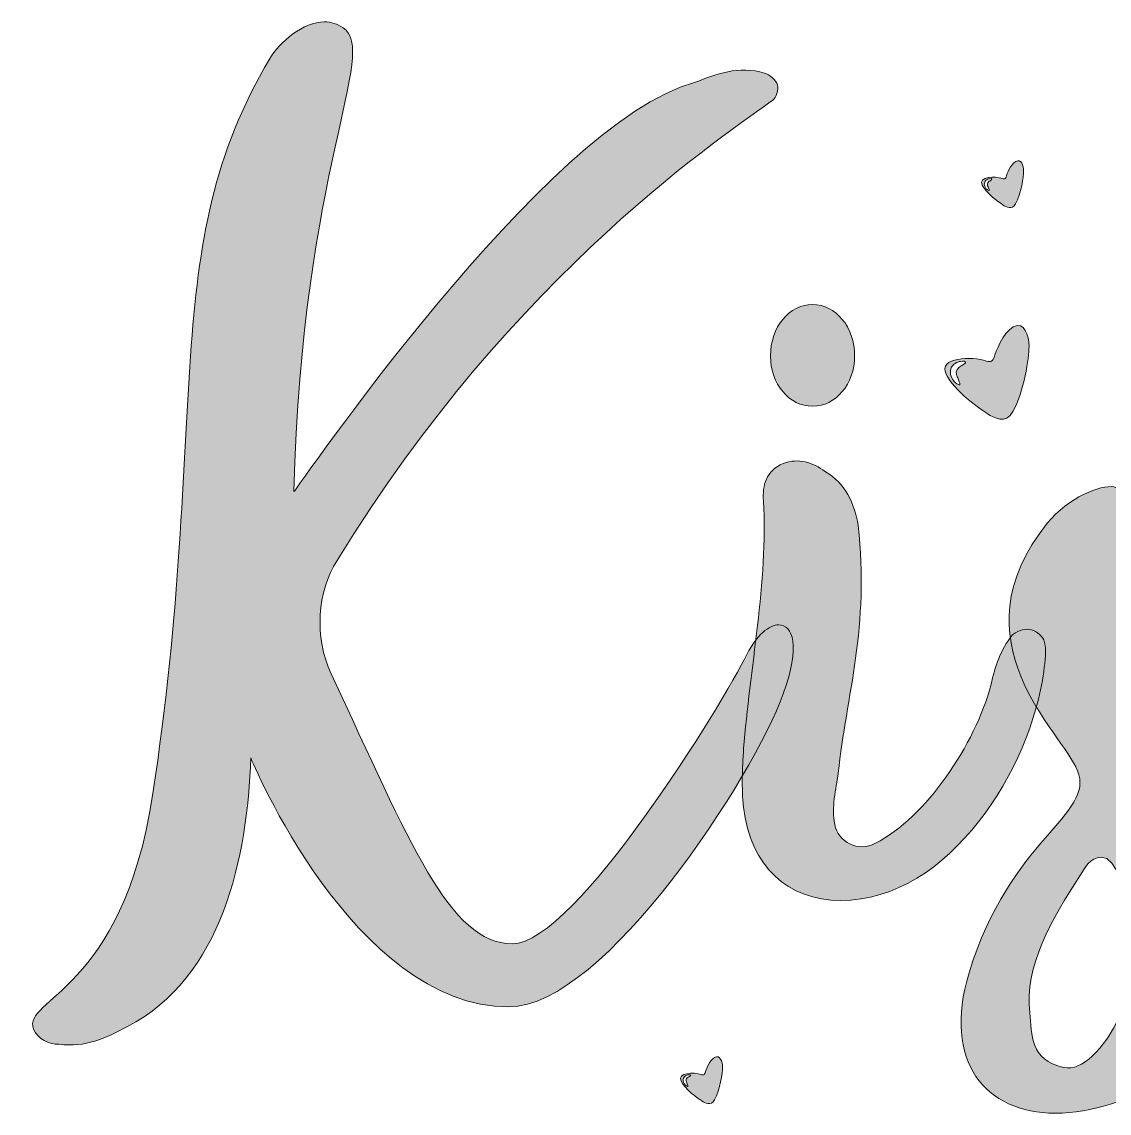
# Model space of a CAD drawing. Header units: inches. Extents: x 146 to 931, y -844 to -235.
# Drawn here: x 146.5 to 528.7, y -645 to -261.5 of the extents above; entities that cross this region are included whole.
import ezdxf

# ---------------------------------------------------------------- set-up
doc = ezdxf.new("R2010")
doc.units = ezdxf.units.IN
doc.header["$MEASUREMENT"] = 0
doc.layers.add('Layer 1', color=7, linetype='Continuous')

# ---------------------------------------------------------------- blocks, each defined once
blk = doc.blocks.new('block 3')
at = {"layer": 'Layer 1', "true_color": 0xf4d561}
h = blk.add_hatch(color=41, dxfattribs=at)
h.dxf.hatch_style = 2
edge = h.paths.add_edge_path()
edge.add_spline(control_points=[(192.46, -533.33), (212.58, -400.72), (194.11, -340.77), (233.52, -274.67), (237.21, -268.51), (245.43, -261.53), (252.82, -261.53), (255.28, -261.53), (257.33, -262.35), (259.39, -263.59), (272.11, -272.21), (245.02, -312.44), (242.14, -426.58), (242.14, -427.4), (330.42, -296.84), (382.97, -282.88), (390.36, -280.01), (398.57, -276.72), (407.6, -279.6), (409.25, -280.01), (411.71, -282.06), (412.12, -283.7), (412.53, -285.35), (411.71, -288.22), (410.48, -289.04), (396.11, -299.71), (319.33, -348.99), (257.33, -450.81), (250.35, -461.48), (249.12, -477.9), (255.28, -490.63), (282.79, -549.75), (296.75, -585.47), (318.92, -585.47), (341.09, -585.47), (393.23, -500.49), (401.44, -483.65), (404.73, -477.08), (409.25, -473.39), (412.53, -473.39), (417.46, -473.39), (420.33, -480.78), (414.17, -497.61), (403.91, -526.35), (351.35, -607.64), (317.69, -607.64), (263.08, -607.64), (226.95, -520.19), (226.95, -520.19), (225.72, -555.09), (217.1, -597.38), (183.43, -614.62), (176.04, -618.73), (168.65, -622.01), (159.62, -620.78), (155.92, -620.78), (152.23, -619.14), (150.58, -615.45), (146.48, -604.77), (181.79, -602.72), (192.46, -533.33)], knot_values=[0, 0, 0, 0, 1, 1, 1, 2, 2, 2, 3, 3, 3, 4, 4, 4, 5, 5, 5, 6, 6, 6, 7, 7, 7, 8, 8, 8, 9, 9, 9, 10, 10, 10, 11, 11, 11, 12, 12, 12, 13, 13, 13, 14, 14, 14, 15, 15, 15, 16, 16, 16, 17, 17, 17, 18, 18, 18, 19, 19, 19, 20, 20, 20, 20], degree=3, periodic=1)
h = blk.add_hatch(color=41, dxfattribs=at)
h.dxf.hatch_style = 2
edge = h.paths.add_edge_path()
edge.add_spline(control_points=[(400.21, -516.91), (402.26, -489.81), (408.83, -457.79), (407.19, -429.87), (406.78, -424.53), (408.01, -419.19), (414.17, -416.73), (419.51, -414.68), (424.43, -416.32), (428.95, -419.6), (435.93, -423.71), (439.21, -430.69), (440.45, -438.49), (444.55, -473.8), (436.34, -498.43), (433.47, -525.53), (432.65, -531.28), (431, -537.44), (432.24, -543.6), (433.47, -549.75), (440.45, -553.45), (446.6, -550.16), (464.26, -541.13), (481.5, -515.68), (487.25, -494.32), (488.48, -488.17), (490.54, -482.01), (494.64, -477.08), (495.87, -475.85), (498.75, -474.62), (500.8, -475.03), (502.44, -475.03), (504.91, -477.08), (505.73, -478.72), (506.96, -482.42), (506.14, -486.11), (505.73, -489.81), (501.21, -523.48), (472.88, -570.28), (434.29, -570.28), (415.81, -570.28), (402.67, -558.38), (400.21, -537.44), (399.39, -530.87), (399.8, -523.89), (400.21, -516.91)], knot_values=[0, 0, 0, 0, 1, 1, 1, 2, 2, 2, 3, 3, 3, 4, 4, 4, 5, 5, 5, 6, 6, 6, 7, 7, 7, 8, 8, 8, 9, 9, 9, 10, 10, 10, 11, 11, 11, 12, 12, 12, 13, 13, 13, 14, 14, 14, 15, 15, 15, 15], degree=3, periodic=1)
edge = h.paths.add_edge_path()
edge.add_spline(control_points=[(424.43, -360.89), (432.65, -360.89), (439.21, -368.69), (439.21, -378.96), (439.21, -388.81), (432.65, -396.61), (424.43, -396.61), (416.22, -396.61), (409.65, -388.81), (409.65, -378.96), (409.65, -368.69), (416.22, -360.89), (424.43, -360.89)], knot_values=[0, 0, 0, 0, 1, 1, 1, 2, 2, 2, 3, 3, 3, 4, 4, 4, 4], degree=3, periodic=1)
h = blk.add_hatch(color=41, dxfattribs=at)
h.dxf.hatch_style = 2
edge = h.paths.add_edge_path()
edge.add_spline(control_points=[(509.83, -645), (485.2, -645), (470.01, -626.94), (479.45, -595.74), (493.82, -548.52), (523.79, -540.31), (517.63, -524.71), (511.88, -510.75), (473.7, -479.13), (506.96, -437.67), (514.35, -428.63), (525.84, -424.12), (530.36, -424.94), (535.7, -425.76), (535.7, -431.92), (534.88, -435.61), (531.18, -454.91), (527.08, -475.85), (545.96, -505.41), (547.61, -508.28), (550.48, -509.93), (553.35, -509.93), (555.41, -509.93), (557.46, -509.11), (559.51, -507.46), (568.13, -501.3), (587.43, -486.11), (595.64, -479.55), (599.34, -477.08), (602.21, -475.85), (604.68, -475.85), (608.78, -475.85), (610.42, -479.96), (606.32, -484.47), (603.44, -487.76), (577.58, -513.21), (573.06, -516.91), (563.62, -524.3), (561.98, -530.87), (566.49, -539.49), (575.11, -554.68), (577.99, -587.53), (572.65, -602.72), (564.03, -626.94), (535.29, -645), (509.83, -645)], knot_values=[0, 0, 0, 0, 1, 1, 1, 2, 2, 2, 3, 3, 3, 4, 4, 4, 5, 5, 5, 6, 6, 6, 7, 7, 7, 8, 8, 8, 9, 9, 9, 10, 10, 10, 11, 11, 11, 12, 12, 12, 13, 13, 13, 14, 14, 14, 15, 15, 15, 15], degree=3, periodic=1)
edge = h.paths.add_edge_path()
edge.add_spline(control_points=[(500.8, -609.7), (501.62, -617.5), (500.8, -626.12), (512.71, -628.99), (519.28, -630.23), (526.67, -622.83), (532.41, -610.93), (536.11, -604.36), (537.75, -554.68), (525.84, -555.09), (522.15, -555.09), (520.1, -558.79), (518.45, -561.66), (508.6, -576.44), (498.75, -593.68), (500.8, -609.7)], knot_values=[0, 0, 0, 0, 1, 1, 1, 2, 2, 2, 3, 3, 3, 4, 4, 4, 5, 5, 5, 5], degree=3, periodic=1)
at = {"layer": 'Layer 1', "lineweight": 0}
for points, knots in [([(192.46, -533.33), (212.58, -400.72), (194.11, -340.77), (233.52, -274.67), (237.21, -268.51), (245.43, -261.53), (252.82, -261.53), (255.28, -261.53), (257.33, -262.35), (259.39, -263.59), (272.11, -272.21), (245.02, -312.44), (242.14, -426.58), (242.14, -427.4), (330.42, -296.84), (382.97, -282.88), (390.36, -280.01), (398.57, -276.72), (407.6, -279.6), (409.25, -280.01), (411.71, -282.06), (412.12, -283.7), (412.53, -285.35), (411.71, -288.22), (410.48, -289.04), (396.11, -299.71), (319.33, -348.99), (257.33, -450.81), (250.35, -461.48), (249.12, -477.9), (255.28, -490.63), (282.79, -549.75), (296.75, -585.47), (318.92, -585.47), (341.09, -585.47), (393.23, -500.49), (401.44, -483.65), (404.73, -477.08), (409.25, -473.39), (412.53, -473.39), (417.46, -473.39), (420.33, -480.78), (414.17, -497.61), (403.91, -526.35), (351.35, -607.64), (317.69, -607.64), (263.08, -607.64), (226.95, -520.19), (226.95, -520.19), (225.72, -555.09), (217.1, -597.38), (183.43, -614.62), (176.04, -618.73), (168.65, -622.01), (159.62, -620.78), (155.92, -620.78), (152.23, -619.14), (150.58, -615.45), (146.48, -604.77), (181.79, -602.72), (192.46, -533.33)], [0, 0, 0, 0, 1, 1, 1, 2, 2, 2, 3, 3, 3, 4, 4, 4, 5, 5, 5, 6, 6, 6, 7, 7, 7, 8, 8, 8, 9, 9, 9, 10, 10, 10, 11, 11, 11, 12, 12, 12, 13, 13, 13, 14, 14, 14, 15, 15, 15, 16, 16, 16, 17, 17, 17, 18, 18, 18, 19, 19, 19, 20, 20, 20, 20]), ([(424.43, -360.89), (432.65, -360.89), (439.21, -368.69), (439.21, -378.96), (439.21, -388.81), (432.65, -396.61), (424.43, -396.61), (416.22, -396.61), (409.65, -388.81), (409.65, -378.96), (409.65, -368.69), (416.22, -360.89), (424.43, -360.89)], [0, 0, 0, 0, 1, 1, 1, 2, 2, 2, 3, 3, 3, 4, 4, 4, 4]), ([(400.21, -516.91), (402.26, -489.81), (408.83, -457.79), (407.19, -429.87), (406.78, -424.53), (408.01, -419.19), (414.17, -416.73), (419.51, -414.68), (424.43, -416.32), (428.95, -419.6), (435.93, -423.71), (439.21, -430.69), (440.45, -438.49), (444.55, -473.8), (436.34, -498.43), (433.47, -525.53), (432.65, -531.28), (431, -537.44), (432.24, -543.6), (433.47, -549.75), (440.45, -553.45), (446.6, -550.16), (464.26, -541.13), (481.5, -515.68), (487.25, -494.32), (488.48, -488.17), (490.54, -482.01), (494.64, -477.08), (495.87, -475.85), (498.75, -474.62), (500.8, -475.03), (502.44, -475.03), (504.91, -477.08), (505.73, -478.72), (506.96, -482.42), (506.14, -486.11), (505.73, -489.81), (501.21, -523.48), (472.88, -570.28), (434.29, -570.28), (415.81, -570.28), (402.67, -558.38), (400.21, -537.44), (399.39, -530.87), (399.8, -523.89), (400.21, -516.91)], [0, 0, 0, 0, 1, 1, 1, 2, 2, 2, 3, 3, 3, 4, 4, 4, 5, 5, 5, 6, 6, 6, 7, 7, 7, 8, 8, 8, 9, 9, 9, 10, 10, 10, 11, 11, 11, 12, 12, 12, 13, 13, 13, 14, 14, 14, 15, 15, 15, 15]), ([(509.83, -645), (485.2, -645), (470.01, -626.94), (479.45, -595.74), (493.82, -548.52), (523.79, -540.31), (517.63, -524.71), (511.88, -510.75), (473.7, -479.13), (506.96, -437.67), (514.35, -428.63), (525.84, -424.12), (530.36, -424.94), (535.7, -425.76), (535.7, -431.92), (534.88, -435.61), (531.18, -454.91), (527.08, -475.85), (545.96, -505.41), (547.61, -508.28), (550.48, -509.93), (553.35, -509.93), (555.41, -509.93), (557.46, -509.11), (559.51, -507.46), (568.13, -501.3), (587.43, -486.11), (595.64, -479.55), (599.34, -477.08), (602.21, -475.85), (604.68, -475.85), (608.78, -475.85), (610.42, -479.96), (606.32, -484.47), (603.44, -487.76), (577.58, -513.21), (573.06, -516.91), (563.62, -524.3), (561.98, -530.87), (566.49, -539.49), (575.11, -554.68), (577.99, -587.53), (572.65, -602.72), (564.03, -626.94), (535.29, -645), (509.83, -645)], [0, 0, 0, 0, 1, 1, 1, 2, 2, 2, 3, 3, 3, 4, 4, 4, 5, 5, 5, 6, 6, 6, 7, 7, 7, 8, 8, 8, 9, 9, 9, 10, 10, 10, 11, 11, 11, 12, 12, 12, 13, 13, 13, 14, 14, 14, 15, 15, 15, 15]), ([(500.8, -609.7), (501.62, -617.5), (500.8, -626.12), (512.71, -628.99), (519.28, -630.23), (526.67, -622.83), (532.41, -610.93), (536.11, -604.36), (537.75, -554.68), (525.84, -555.09), (522.15, -555.09), (520.1, -558.79), (518.45, -561.66), (508.6, -576.44), (498.75, -593.68), (500.8, -609.7)], [0, 0, 0, 0, 1, 1, 1, 2, 2, 2, 3, 3, 3, 4, 4, 4, 5, 5, 5, 5])]:
    blk.add_open_spline(points, degree=3, knots=knots, dxfattribs=at)
blk = doc.blocks.new('block 2')
at = {"layer": 'Layer 1', "true_color": 0xe43b40}
h = blk.add_hatch(color=13, dxfattribs=at)
h.dxf.hatch_style = 2
edge = h.paths.add_edge_path()
edge.add_spline(control_points=[(495.88, -310.6), (493.97, -311.65), (492.8, -315.03), (492.51, -315.97), (492.31, -316.59), (491.99, -316.68), (491.68, -316.69), (491.51, -316.7), (491.34, -316.66), (491.18, -316.61), (488.58, -315.69), (482.67, -315.92), (484.07, -318.87), (485.49, -321.86), (489.86, -324.84), (491.38, -325.87), (492.41, -326.53), (494.62, -327.79), (495.8, -325.48), (497.83, -321.97), (498.63, -315.95), (498.65, -314.02), (498.66, -312.1), (497.8, -309.55), (495.88, -310.6)], knot_values=[0, 0, 0, 0, 1, 1, 1, 2, 2, 2, 3, 3, 3, 4, 4, 4, 5, 5, 5, 6, 6, 6, 7, 7, 7, 8, 8, 8, 8], degree=3, periodic=1)
edge = h.paths.add_edge_path()
edge.add_spline(control_points=[(486.85, -317.35), (486.66, -317.47), (486.43, -317.62), (486.24, -317.8), (486.05, -317.98), (485.93, -318.17), (485.89, -318.39), (485.85, -318.62), (485.89, -318.89), (485.98, -319.16), (486.06, -319.43), (486.18, -319.69), (486.27, -319.91), (486.47, -320.35), (486.59, -320.66), (486.47, -320.76), (486.37, -320.86), (486.05, -320.72), (485.66, -320.34), (485.47, -320.14), (485.26, -319.89), (485.08, -319.54), (484.9, -319.2), (484.76, -318.74), (484.85, -318.2), (484.89, -317.94), (485.01, -317.69), (485.16, -317.49), (485.3, -317.29), (485.48, -317.13), (485.65, -317.02), (485.99, -316.79), (486.33, -316.69), (486.6, -316.65), (487.16, -316.56), (487.5, -316.66), (487.52, -316.8), (487.54, -316.95), (487.25, -317.11), (486.85, -317.35)], knot_values=[0, 0, 0, 0, 1, 1, 1, 2, 2, 2, 3, 3, 3, 4, 4, 4, 5, 5, 5, 6, 6, 6, 7, 7, 7, 8, 8, 8, 9, 9, 9, 10, 10, 10, 11, 11, 11, 12, 12, 12, 13, 13, 13, 13], degree=3, periodic=1)
h = blk.add_hatch(color=13, dxfattribs=at)
h.dxf.hatch_style = 2
edge = h.paths.add_edge_path()
edge.add_spline(control_points=[(495, -368.75), (491.17, -370.84), (488.84, -377.61), (488.25, -379.48), (487.86, -380.74), (487.22, -380.91), (486.6, -380.93), (486.26, -380.94), (485.92, -380.87), (485.59, -380.76), (480.4, -378.93), (468.57, -379.39), (471.36, -385.28), (474.21, -391.27), (482.95, -397.23), (485.99, -399.29), (488.06, -400.6), (492.47, -403.12), (494.83, -398.5), (498.89, -391.49), (500.49, -379.45), (500.53, -375.59), (500.56, -371.74), (498.83, -366.65), (495, -368.75)], knot_values=[0, 0, 0, 0, 1, 1, 1, 2, 2, 2, 3, 3, 3, 4, 4, 4, 5, 5, 5, 6, 6, 6, 7, 7, 7, 8, 8, 8, 8], degree=3, periodic=1)
edge = h.paths.add_edge_path()
edge.add_spline(control_points=[(476.94, -382.25), (476.54, -382.49), (476.09, -382.79), (475.72, -383.14), (475.34, -383.5), (475.1, -383.88), (475.01, -384.33), (474.94, -384.79), (475.01, -385.34), (475.19, -385.87), (475.36, -386.42), (475.59, -386.92), (475.78, -387.36), (476.17, -388.25), (476.4, -388.87), (476.17, -389.07), (475.96, -389.26), (475.33, -388.98), (474.55, -388.22), (474.17, -387.83), (473.74, -387.33), (473.39, -386.64), (473.04, -385.96), (472.75, -385.03), (472.93, -383.95), (473.02, -383.42), (473.25, -382.92), (473.54, -382.52), (473.84, -382.12), (474.18, -381.81), (474.53, -381.59), (475.22, -381.13), (475.88, -380.94), (476.44, -380.84), (477.54, -380.66), (478.24, -380.87), (478.27, -381.15), (478.31, -381.45), (477.74, -381.77), (476.94, -382.25)], knot_values=[0, 0, 0, 0, 1, 1, 1, 2, 2, 2, 3, 3, 3, 4, 4, 4, 5, 5, 5, 6, 6, 6, 7, 7, 7, 8, 8, 8, 9, 9, 9, 10, 10, 10, 11, 11, 11, 12, 12, 12, 13, 13, 13, 13], degree=3, periodic=1)
h = blk.add_hatch(color=13, dxfattribs=at)
h.dxf.hatch_style = 2
edge = h.paths.add_edge_path()
edge.add_spline(control_points=[(390.03, -625.44), (388.11, -626.49), (386.95, -629.87), (386.65, -630.81), (386.46, -631.44), (386.14, -631.52), (385.83, -631.53), (385.66, -631.54), (385.49, -631.51), (385.32, -631.45), (382.73, -630.54), (376.81, -630.77), (378.21, -633.71), (379.63, -636.7), (384, -639.69), (385.52, -640.72), (386.55, -641.37), (388.76, -642.63), (389.94, -640.32), (391.97, -636.82), (392.77, -630.8), (392.79, -628.87), (392.81, -626.94), (391.94, -624.39), (390.03, -625.44)], knot_values=[0, 0, 0, 0, 1, 1, 1, 2, 2, 2, 3, 3, 3, 4, 4, 4, 5, 5, 5, 6, 6, 6, 7, 7, 7, 8, 8, 8, 8], degree=3, periodic=1)
edge = h.paths.add_edge_path()
edge.add_spline(control_points=[(381, -632.2), (380.8, -632.32), (380.57, -632.46), (380.39, -632.64), (380.2, -632.82), (380.08, -633.01), (380.03, -633.23), (380, -633.46), (380.03, -633.74), (380.12, -634.01), (380.21, -634.28), (380.32, -634.53), (380.42, -634.75), (380.61, -635.19), (380.73, -635.51), (380.61, -635.61), (380.51, -635.7), (380.19, -635.56), (379.8, -635.18), (379.61, -634.98), (379.4, -634.73), (379.22, -634.39), (379.05, -634.05), (378.9, -633.58), (378.99, -633.04), (379.04, -632.78), (379.15, -632.53), (379.3, -632.33), (379.45, -632.13), (379.62, -631.98), (379.79, -631.86), (380.14, -631.64), (380.47, -631.54), (380.75, -631.49), (381.3, -631.4), (381.65, -631.5), (381.66, -631.65), (381.68, -631.79), (381.4, -631.95), (381, -632.2)], knot_values=[0, 0, 0, 0, 1, 1, 1, 2, 2, 2, 3, 3, 3, 4, 4, 4, 5, 5, 5, 6, 6, 6, 7, 7, 7, 8, 8, 8, 9, 9, 9, 10, 10, 10, 11, 11, 11, 12, 12, 12, 13, 13, 13, 13], degree=3, periodic=1)
at = {"layer": 'Layer 1', "lineweight": 0}
for points, knots in [([(495.88, -310.6), (493.97, -311.65), (492.8, -315.03), (492.51, -315.97), (492.31, -316.59), (491.99, -316.68), (491.68, -316.69), (491.51, -316.7), (491.34, -316.66), (491.18, -316.61), (488.58, -315.69), (482.67, -315.92), (484.07, -318.87), (485.49, -321.86), (489.86, -324.84), (491.38, -325.87), (492.41, -326.53), (494.62, -327.79), (495.8, -325.48), (497.83, -321.97), (498.63, -315.95), (498.65, -314.02), (498.66, -312.1), (497.8, -309.55), (495.88, -310.6)], [0, 0, 0, 0, 1, 1, 1, 2, 2, 2, 3, 3, 3, 4, 4, 4, 5, 5, 5, 6, 6, 6, 7, 7, 7, 8, 8, 8, 8]), ([(486.85, -317.35), (486.66, -317.47), (486.43, -317.62), (486.24, -317.8), (486.05, -317.98), (485.93, -318.17), (485.89, -318.39), (485.85, -318.62), (485.89, -318.89), (485.98, -319.16), (486.06, -319.43), (486.18, -319.69), (486.27, -319.91), (486.47, -320.35), (486.59, -320.66), (486.47, -320.76), (486.37, -320.86), (486.05, -320.72), (485.66, -320.34), (485.47, -320.14), (485.26, -319.89), (485.08, -319.54), (484.9, -319.2), (484.76, -318.74), (484.85, -318.2), (484.89, -317.94), (485.01, -317.69), (485.16, -317.49), (485.3, -317.29), (485.48, -317.13), (485.65, -317.02), (485.99, -316.79), (486.33, -316.69), (486.6, -316.65), (487.16, -316.56), (487.5, -316.66), (487.52, -316.8), (487.54, -316.95), (487.25, -317.11), (486.85, -317.35)], [0, 0, 0, 0, 1, 1, 1, 2, 2, 2, 3, 3, 3, 4, 4, 4, 5, 5, 5, 6, 6, 6, 7, 7, 7, 8, 8, 8, 9, 9, 9, 10, 10, 10, 11, 11, 11, 12, 12, 12, 13, 13, 13, 13]), ([(495, -368.75), (491.17, -370.84), (488.84, -377.61), (488.25, -379.48), (487.86, -380.74), (487.22, -380.91), (486.6, -380.93), (486.26, -380.94), (485.92, -380.87), (485.59, -380.76), (480.4, -378.93), (468.57, -379.39), (471.36, -385.28), (474.21, -391.27), (482.95, -397.23), (485.99, -399.29), (488.06, -400.6), (492.47, -403.12), (494.83, -398.5), (498.89, -391.49), (500.49, -379.45), (500.53, -375.59), (500.56, -371.74), (498.83, -366.65), (495, -368.75)], [0, 0, 0, 0, 1, 1, 1, 2, 2, 2, 3, 3, 3, 4, 4, 4, 5, 5, 5, 6, 6, 6, 7, 7, 7, 8, 8, 8, 8]), ([(476.94, -382.25), (476.54, -382.49), (476.09, -382.79), (475.72, -383.14), (475.34, -383.5), (475.1, -383.88), (475.01, -384.33), (474.94, -384.79), (475.01, -385.34), (475.19, -385.87), (475.36, -386.42), (475.59, -386.92), (475.78, -387.36), (476.17, -388.25), (476.4, -388.87), (476.17, -389.07), (475.96, -389.26), (475.33, -388.98), (474.55, -388.22), (474.17, -387.83), (473.74, -387.33), (473.39, -386.64), (473.04, -385.96), (472.75, -385.03), (472.93, -383.95), (473.02, -383.42), (473.25, -382.92), (473.54, -382.52), (473.84, -382.12), (474.18, -381.81), (474.53, -381.59), (475.22, -381.13), (475.88, -380.94), (476.44, -380.84), (477.54, -380.66), (478.24, -380.87), (478.27, -381.15), (478.31, -381.45), (477.74, -381.77), (476.94, -382.25)], [0, 0, 0, 0, 1, 1, 1, 2, 2, 2, 3, 3, 3, 4, 4, 4, 5, 5, 5, 6, 6, 6, 7, 7, 7, 8, 8, 8, 9, 9, 9, 10, 10, 10, 11, 11, 11, 12, 12, 12, 13, 13, 13, 13]), ([(390.03, -625.44), (388.11, -626.49), (386.95, -629.87), (386.65, -630.81), (386.46, -631.44), (386.14, -631.52), (385.83, -631.53), (385.66, -631.54), (385.49, -631.51), (385.32, -631.45), (382.73, -630.54), (376.81, -630.77), (378.21, -633.71), (379.63, -636.7), (384, -639.69), (385.52, -640.72), (386.55, -641.37), (388.76, -642.63), (389.94, -640.32), (391.97, -636.82), (392.77, -630.8), (392.79, -628.87), (392.81, -626.94), (391.94, -624.39), (390.03, -625.44)], [0, 0, 0, 0, 1, 1, 1, 2, 2, 2, 3, 3, 3, 4, 4, 4, 5, 5, 5, 6, 6, 6, 7, 7, 7, 8, 8, 8, 8]), ([(381, -632.2), (380.8, -632.32), (380.57, -632.46), (380.39, -632.64), (380.2, -632.82), (380.08, -633.01), (380.03, -633.23), (380, -633.46), (380.03, -633.74), (380.12, -634.01), (380.21, -634.28), (380.32, -634.53), (380.42, -634.75), (380.61, -635.19), (380.73, -635.51), (380.61, -635.61), (380.51, -635.7), (380.19, -635.56), (379.8, -635.18), (379.61, -634.98), (379.4, -634.73), (379.22, -634.39), (379.05, -634.05), (378.9, -633.58), (378.99, -633.04), (379.04, -632.78), (379.15, -632.53), (379.3, -632.33), (379.45, -632.13), (379.62, -631.98), (379.79, -631.86), (380.14, -631.64), (380.47, -631.54), (380.75, -631.49), (381.3, -631.4), (381.65, -631.5), (381.66, -631.65), (381.68, -631.79), (381.4, -631.95), (381, -632.2)], [0, 0, 0, 0, 1, 1, 1, 2, 2, 2, 3, 3, 3, 4, 4, 4, 5, 5, 5, 6, 6, 6, 7, 7, 7, 8, 8, 8, 9, 9, 9, 10, 10, 10, 11, 11, 11, 12, 12, 12, 13, 13, 13, 13])]:
    blk.add_open_spline(points, degree=3, knots=knots, dxfattribs=at)
at = {"layer": 'Layer 1'}
blk.add_blockref('block 3', (0, 0), dxfattribs=at)

msp = doc.modelspace()

# ---------------------------------------------------------------- block references
at = {"layer": 'Layer 1'}
msp.add_blockref('block 2', (0, 0), dxfattribs=at)

doc.saveas('drawing.dxf')
